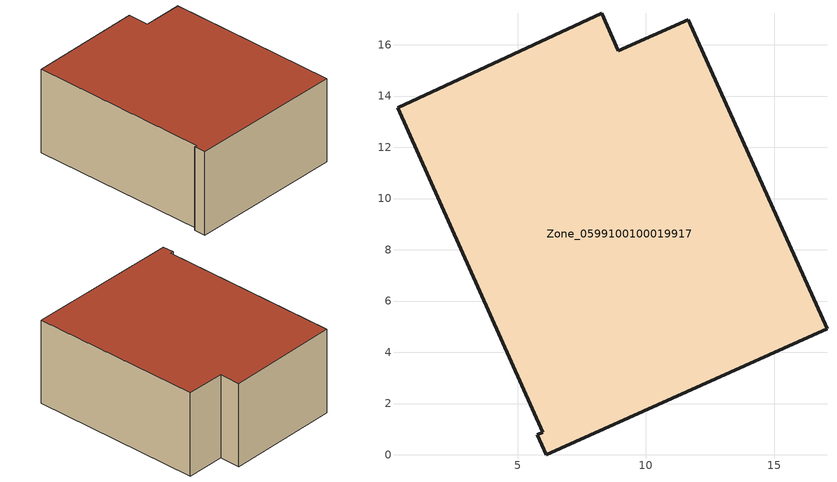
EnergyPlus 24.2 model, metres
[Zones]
Zone_0599100100019917
 floor ground (C_G): 5.99,0.89 0.31,13.54 8.28,17.23 8.93,15.77 11.66,16.98 17.07,4.91 6.11,0 5.75,0.79 z0
 wall outside (C_F): 17.07,4.91 11.66,16.98 8.93,15.77 8.28,17.23 0.31,13.54 5.99,0.89 5.75,0.79 6.11,0 17.07,4.91 z0:6.51
 roof outside (C_R): 0.31,13.54 5.99,0.89 5.75,0.79 6.11,0 17.07,4.91 11.66,16.98 8.93,15.77 8.28,17.23 z6.51
[BUILDING]
Pand.0599100100019917: North Axis=0; Terrain=City; Loads Convergence Tolerance Value=0.04; Temperature Convergence Tolerance Value=0.4; Solar Distribution=FullExterior; Maximum Number of Warmup Days=25; Minimum Number of Warmup Days=1
[Site:Location]
Rotterdam.The.Hague.AP_ZH_NLD Design_Conditions: Latitude=51.96; Longitude=4.45; Time Zone=1; Elevation=-4.5
[SITE:GROUNDTEMPERATURE:BUILDINGSURFACE]
18, 18, 18, 18, 18, 18, 18, 18, 18, 18, 18, 18
[MATERIAL] Thermal Absorptance=0.9; Solar Absorptance=0.7; Visible Absorptance=0.7
Name | Roughness | Thickness | Conductivity | Density | Specific Heat
G.D.2015-2018 | MediumSmooth | 0.15 | 0.0428571 | 540 | 1210
F.D.2015-2018 | Rough | 0.3 | 0.0666667 | 1920 | 840
R.D.2015-2018 | MediumRough | 0.2 | 0.0333333 | 1500 | 1000
[CONSTRUCTION]
C_G: G.D.2015-2018
C_F: F.D.2015-2018
C_R: R.D.2015-2018
[ZONE]
Zone_0599100100019917: Type=1; Multiplier=1; Ceiling Height=Autocalculate; Volume=Autocalculate; Floor Area=autocalculate; Part of Total Floor Area=Yes
[ZONEINFILTRATION:DESIGNFLOWRATE]
Infil_Zone_0599100100019917: Zone or ZoneList or Space or SpaceList=Zone_0599100100019917; Schedule=AlwaysOn; Design Flow Rate Calculation Method=Flow/Area; Flow Rate per Floor Area=0.0021; Constant Term Coefficient=1; Temperature Term Coefficient=0; Velocity Term Coefficient=0; Velocity Squared Term Coefficient=0
[HVACTEMPLATE:ZONE:IDEALLOADSAIRSYSTEM]
Zone_0599100100019917: Maximum Heating Supply Air Temperature=50; Minimum Cooling Supply Air Temperature=13; Maximum Heating Supply Air Humidity Ratio=0.0156; Minimum Cooling Supply Air Humidity Ratio=0.0077; Heating Limit=NoLimit; Cooling Limit=NoLimit; Dehumidification Control Type=ConstantSensibleHeatRatio; Cooling Sensible Heat Ratio=0.7; Dehumidification Setpoint=60; Humidification Control Type=None; Humidification Setpoint=30; Outdoor Air Method=None; Outdoor Air Flow Rate per Person=0.00944; Outdoor Air Flow Rate per Zone Floor Area=0; Outdoor Air Flow Rate per Zone=0; Demand Controlled Ventilation Type=None; Outdoor Air Economizer Type=NoEconomizer; Heat Recovery Type=None; Sensible Heat Recovery Effectiveness=0.7; Latent Heat Recovery Effectiveness=0.65
[ZONECONTROL:THERMOSTAT]
ThermostatControl_Zone_0599100100019917: Zone or ZoneList=Zone_0599100100019917; Control Type Schedule=DualSetpointControlType; Control 1=Thermostat_Zone_0599100100019917; Temperature Difference Between Cutout And Setpoint=0
[THERMOSTATSETPOINT:DUALSETPOINT]
Thermostat_Zone_0599100100019917: Heating Setpoint Temperature Schedule=HeatingSetpoint_Zone_0599100100019917; Cooling Setpoint Temperature Schedule=CoolingSetpoint_Zone_0599100100019917
[SCHEDULE:COMPACT]
HeatingSetpoint_Zone_0599100100019917: Through: 12/31, For: AllDays, Until: 24:00, 21
CoolingSetpoint_Zone_0599100100019917: Through: 12/31, For: AllDays, Until: 24:00, 24
DualSetpointControlType: Through: 12/31, For: AllDays, Until: 24:00, 4
AlwaysOn: Through: 12/31, For: AllDays, Until: 24:00, 1
